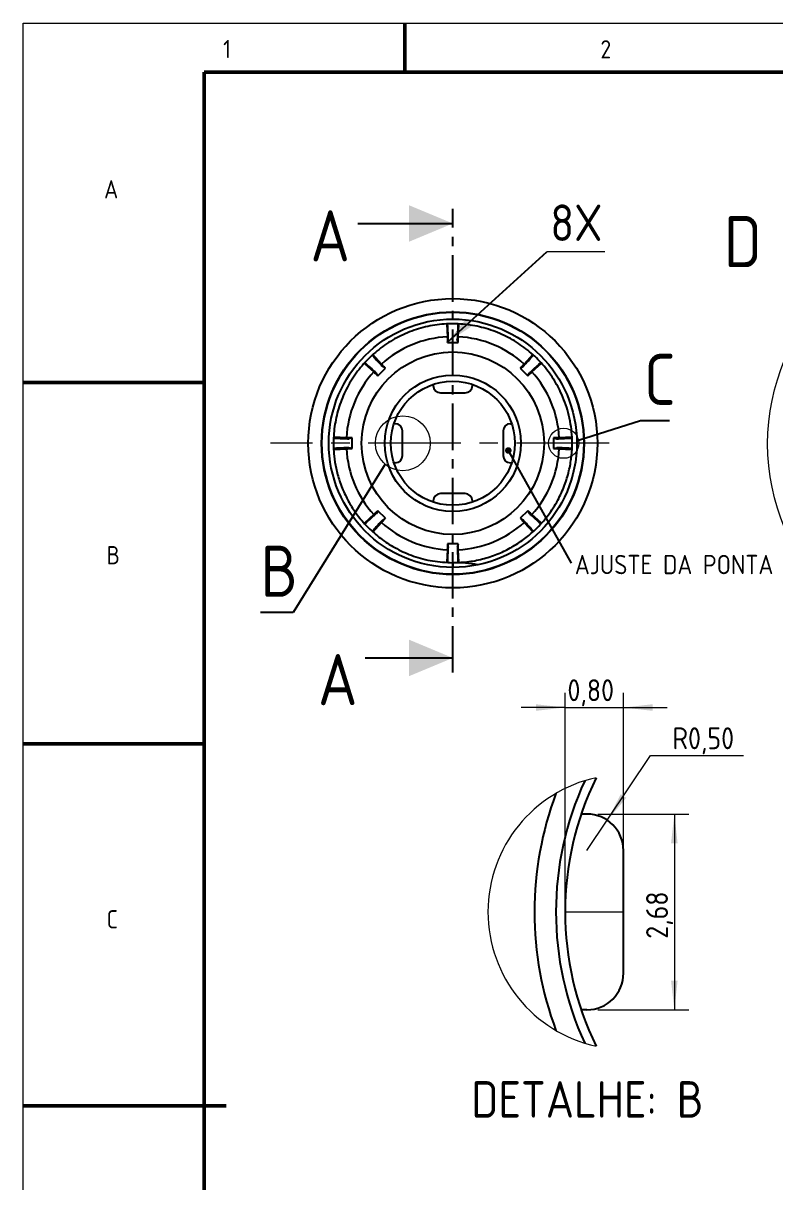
# Model space of a CAD drawing. Header units: millimetres. Extents: x 0 to 420, y 0 to 297.
# Drawn here: x 0.2 to 103.4, y 138 to 296.8 of the extents above; entities that cross this region are included whole.
import ezdxf

# ---------------------------------------------------------------- set-up
doc = ezdxf.new("R2010")
doc.units = ezdxf.units.MM
doc.linetypes.add('CENTER', pattern=[10.16, 6.35, -1.27, 1.27, -1.27])
doc.linetypes.add('CENTERX2', pattern=[20.32, 12.7, -2.54, 2.54, -2.54])
doc.styles.add('SLDTEXTSTYLE0', font='ISOCP', dxfattribs={"width": 0.96})
doc.dimstyles.new('SLDDIMSTYLE0', dxfattribs={"dimtxt": 0.18, "dimasz": 0.9, "dimexe": 0, "dimexo": 0.0625, "dimgap": 0, "dimtad": 0, "dimtih": 1, "dimtoh": 1, "dimdec": 0, "dimrnd": 1e-09, "dimzin": 0, "dimdsep": 46, "dimtxsty": 'Standard', "dimblk1": 'DOT', "dimblk2": 'DOT', "dimsah": 1, "dimcen": 0.09, "dimadec": 0, "dimazin": 0, "dimtfac": 0.9, "dimtdec": 0, "dimtofl": 0, "dimtmove": 0, "dimatfit": 3, "dimldrblk": 'DOT', "dimfxl": 0, "dimfrac": 2, "dimtolj": 1, "dimtzin": 0, "dimarcsym": 0})
doc.dimstyles.new('SLDDIMSTYLE1', dxfattribs={"dimtxt": 0.18, "dimasz": 4, "dimexe": 0, "dimexo": 0.0625, "dimgap": 0, "dimtad": 0, "dimtih": 1, "dimtoh": 1, "dimdec": 0, "dimrnd": 1e-09, "dimzin": 0, "dimdsep": 46, "dimtxsty": 'Standard', "dimsah": 1, "dimcen": 0.09, "dimadec": 0, "dimazin": 0, "dimtfac": 4, "dimtdec": 0, "dimtofl": 0, "dimtmove": 0, "dimatfit": 3, "dimfxl": 0, "dimfrac": 2, "dimtolj": 1, "dimtzin": 0, "dimarcsym": 0})
doc.dimstyles.new('SLDDIMSTYLE2', dxfattribs={"dimtxt": 0.18, "dimasz": 4, "dimexe": 0, "dimexo": 0.0625, "dimgap": 0, "dimtad": 0, "dimtih": 1, "dimtoh": 1, "dimdec": 0, "dimrnd": 1e-09, "dimzin": 0, "dimdsep": 46, "dimtxsty": 'Standard', "dimblk1": 'NONE', "dimblk2": 'NONE', "dimsah": 1, "dimcen": 0.09, "dimadec": 0, "dimazin": 0, "dimtfac": 4, "dimtdec": 0, "dimtofl": 0, "dimtmove": 0, "dimatfit": 3, "dimldrblk": 'NONE', "dimfxl": 0, "dimfrac": 2, "dimtolj": 1, "dimtzin": 0, "dimarcsym": 0})
doc.dimstyles.new('SLDDIMSTYLE20', dxfattribs={"dimtxt": 3, "dimasz": 4, "dimexe": 0, "dimexo": 0.0625, "dimgap": 0.75, "dimtad": 1, "dimlfac": 0.1, "dimrnd": 1e-09, "dimdsep": 46, "dimtxsty": 'SLDTEXTSTYLE0', "dimsah": 1, "dimcen": 0.09, "dimadec": 0, "dimazin": 2, "dimtfac": 1, "dimtmove": 0, "dimatfit": 0, "dimfxl": 0, "dimfrac": 2, "dimtolj": 1, "dimtzin": 12, "dimarcsym": 0})
doc.dimstyles.new('SLDDIMSTYLE21', dxfattribs={"dimtxt": 3, "dimasz": 4, "dimexe": 0, "dimexo": 0.0625, "dimgap": 0.75, "dimtad": 0, "dimtih": 1, "dimtoh": 1, "dimlfac": 0.1, "dimrnd": 1e-09, "dimdsep": 46, "dimtxsty": 'SLDTEXTSTYLE0', "dimsah": 1, "dimcen": 0, "dimadec": 0, "dimazin": 2, "dimtfac": 1, "dimtofl": 0, "dimtmove": 0, "dimatfit": 3, "dimfxl": 0, "dimfrac": 2, "dimtolj": 1, "dimtzin": 12, "dimarcsym": 0})
doc.dimstyles.new('SLDDIMSTYLE22', dxfattribs={"dimtxt": 3, "dimasz": 4, "dimexe": 0, "dimexo": 0.0625, "dimgap": 0.75, "dimtad": 1, "dimlfac": 0.1, "dimrnd": 1e-09, "dimzin": 12, "dimdsep": 46, "dimtxsty": 'SLDTEXTSTYLE0', "dimsah": 1, "dimcen": 0.09, "dimadec": 0, "dimazin": 3, "dimtfac": 1, "dimtofl": 0, "dimtmove": 0, "dimatfit": 3, "dimfxl": 0, "dimfrac": 2, "dimtolj": 1, "dimtzin": 12, "dimarcsym": 0})

# ---------------------------------------------------------------- blocks, each defined once
blk = doc.blocks.new('SW_NOTE_0')
at = {"color": 0, "linetype": 'Continuous', "lineweight": 0, "insert": (0.51, 1.14), "char_height": 2.6458, "attachment_point": 1, "style": 'SLDTEXTSTYLE0'}
blk.add_mtext('AJUSTE DA PONTA', dxfattribs=at)
blk = doc.blocks.new('_Dot')
at = {"color": 0, "linetype": 'ByBlock', "lineweight": -2}
blk.add_line((-0.5, 0), (-1, 0), dxfattribs=at)
at = {"color": 0, "linetype": 'ByBlock', "const_width": 0.5}
blk.add_lwpolyline([(-0.25, 0, 1), (0.25, 0, 1)], format="xyb", close=True, dxfattribs=at)
blk = doc.blocks.new('SW_NOTE_0_4')
at = {"color": 0, "linetype": 'Continuous', "lineweight": 0}
blk.add_line((7.95, 0), (0, 0), dxfattribs=at)
at = {"color": 0, "linetype": 'Continuous', "lineweight": 0, "insert": (0.47, 6.49), "char_height": 5, "attachment_point": 1, "style": 'SLDTEXTSTYLE0'}
blk.add_mtext('8X', dxfattribs=at)
blk = doc.blocks.new('_None')
blk = doc.blocks.new('_D_46')
at = {"color": 7, "linetype": 'Continuous', "lineweight": 0}
for p, q in [((74.47, 176.56), (74.47, 205.06)), ((82.47, 176.56), (82.47, 205.06)), ((74.47, 203.06), (68.47, 203.06)), ((74.47, 203.06), (82.47, 203.06)), ((82.47, 203.06), (88.47, 203.06))]:
    blk.add_line(p, q, dxfattribs=at)
at = {"color": 7, "linetype": 'Continuous', "lineweight": 18}
for points in [[(74.47, 203.06), (70.47, 203.51), (70.47, 202.61)], [(82.47, 203.06), (86.47, 202.61), (86.47, 203.51)]]:
    blk.add_solid(points, dxfattribs=at)
at = {"color": 7, "linetype": 'Continuous', "lineweight": 18, "insert": (74.8, 206.93), "char_height": 3, "attachment_point": 1, "style": 'SLDTEXTSTYLE0'}
blk.add_mtext('0,80', dxfattribs=at)
blk = doc.blocks.new('_D_47')
at = {"color": 7, "linetype": 'Continuous', "lineweight": 0}
for p, q in [((80.26, 187.62), (86.19, 196.48)), ((86.19, 196.48), (98.94, 196.48)), ((77.47, 183.46), (80.26, 187.62))]:
    blk.add_line(p, q, dxfattribs=at)
at = {"color": 7, "linetype": 'Continuous', "lineweight": 18}
blk.add_solid([(80.26, 187.62), (82.86, 190.69), (82.11, 191.19)], dxfattribs=at)
at = {"color": 7, "linetype": 'Continuous', "lineweight": 18, "insert": (89.19, 200.35), "char_height": 3, "attachment_point": 1, "style": 'SLDTEXTSTYLE0'}
blk.add_mtext('R0,50', dxfattribs=at)
blk = doc.blocks.new('_D_48')
at = {"color": 7, "linetype": 'Continuous', "lineweight": 0}
for p, q in [((78.97, 188.46), (91.45, 188.46)), ((89.45, 188.46), (89.45, 161.66)), ((78.97, 161.66), (91.45, 161.66))]:
    blk.add_line(p, q, dxfattribs=at)
at = {"color": 7, "linetype": 'Continuous', "lineweight": 18}
for points in [[(89.45, 188.46), (89, 184.46), (89.9, 184.46)], [(89.45, 161.66), (89.9, 165.66), (89, 165.66)]]:
    blk.add_solid(points, dxfattribs=at)
at = {"color": 7, "linetype": 'Continuous', "lineweight": 18, "insert": (85.58, 171.39), "char_height": 3, "attachment_point": 1, "rotation": 90, "style": 'SLDTEXTSTYLE0'}
blk.add_mtext('2,68', dxfattribs=at)

msp = doc.modelspace()

# ---------------------------------------------------------------- linework, layer by layer
at = {"color": 7, "linetype": 'Continuous', "lineweight": 18}
for p, q in [((0.2, 0.2), (0.2, 296.8)), ((0.2, 296.8), (419.8, 296.8))]:
    msp.add_line(p, q, dxfattribs=at)
at = {"color": 7, "linetype": 'Continuous', "lineweight": 50}
for p, q in [((52.5, 290.1), (52.5, 296.8)), ((413, 290.1), (25, 290.1)), ((25, 290.1), (25, 7.1)), ((25, 247.6), (0.2, 247.6)), ((0.2, 198.1), (25, 198.1)), ((0.2, 148.5), (28, 148.5))]:
    msp.add_line(p, q, dxfattribs=at)
at = {"color": 7, "linetype": 'CENTER', "lineweight": 25}
msp.add_line((59.08824, 207.85427), (59.08824, 271.36443), dxfattribs=at)
at = {"color": 7, "linetype": 'Continuous', "lineweight": 25}
for p, q in [((46.06718, 269.36443), (59.08824, 269.36443)), ((58.24914, 255.5532), (58.33876, 253.84303)), ((59.83772, 253.84303), (59.92945, 255.59345)), ((58.35875, 253.24326), (58.36824, 253.06228)), ((58.36824, 253.06228), (58.47084, 253.52864)), ((58.36824, 253.06228), (59.80824, 253.06228)), ((59.80824, 253.06228), (59.70564, 253.52864)), ((59.80824, 253.06228), (59.81772, 253.24326)), ((49.30805, 250.10238), (48.13934, 251.40037)), ((70.01651, 251.37746), (68.86843, 250.10238)), ((46.97778, 250.1863), (48.24813, 249.04246)), ((48.82105, 248.51123), (49.83928, 249.52947)), ((49.83928, 249.52947), (49.43696, 249.78669)), ((49.83928, 249.52947), (49.71802, 249.66415)), ((68.3372, 249.52947), (68.73952, 249.78669)), ((68.45846, 249.66415), (68.3372, 249.52947)), ((68.3372, 249.52947), (69.35543, 248.51123)), ((69.92835, 249.04246), (71.23249, 250.21672)), ((48.82105, 248.51123), (48.56383, 248.91355)), ((48.68637, 248.6325), (48.82105, 248.51123)), ((69.35543, 248.51123), (69.61265, 248.91355)), ((69.35543, 248.51123), (69.49011, 248.6325)), ((56.40824, 247.16228), (56.40824, 247.32873)), ((61.76824, 247.16228), (61.76824, 247.32873)), ((57.40824, 246.16228), (60.76824, 246.16228)), ((51.18824, 241.94228), (51.02179, 241.94228)), ((66.98824, 241.94228), (67.15469, 241.94228)), ((44.50749, 240.01175), (42.7589, 240.10339)), ((45.28824, 239.98228), (44.82187, 239.87968)), ((45.28824, 239.98228), (45.10726, 239.99176)), ((45.28824, 238.54228), (45.28824, 239.98228)), ((52.18824, 237.58228), (52.18824, 240.94228)), ((65.98824, 240.94228), (65.98824, 237.58228)), ((73.06922, 239.99176), (72.88824, 239.98228)), ((72.88824, 239.98228), (73.35461, 239.87968)), ((72.88824, 239.98228), (72.88824, 238.54228)), ((75.41259, 240.10313), (73.66899, 240.01175)), ((42.79421, 238.42301), (44.50749, 238.5128)), ((45.28824, 238.54228), (44.82187, 238.64488)), ((45.10726, 238.53279), (45.28824, 238.54228)), ((72.88824, 238.54228), (73.35461, 238.64488)), ((72.88824, 238.54228), (73.06922, 238.53279)), ((73.66899, 238.5128), (75.40815, 238.42165)), ((51.18824, 236.58228), (51.02179, 236.58228)), ((66.98824, 236.58228), (67.15469, 236.58228)), ((60.76824, 232.36228), (57.40824, 232.36228)), ((56.40824, 231.36228), (56.40824, 231.19583)), ((61.76824, 231.36228), (61.76824, 231.19583)), ((48.24813, 229.48209), (46.96442, 228.32623)), ((48.82105, 230.01332), (48.56383, 229.611)), ((48.82105, 230.01332), (48.68637, 229.89205)), ((49.83928, 228.99509), (48.82105, 230.01332)), ((49.83928, 228.99509), (49.43696, 228.73786)), ((49.71802, 228.86041), (49.83928, 228.99509)), ((69.35543, 230.01332), (68.3372, 228.99509)), ((68.3372, 228.99509), (68.45846, 228.86041)), ((68.3372, 228.99509), (68.73952, 228.73786)), ((69.49011, 229.89205), (69.35543, 230.01332)), ((69.35543, 230.01332), (69.61265, 229.611)), ((71.1979, 228.33898), (69.92835, 229.48209)), ((48.14896, 227.13487), (49.30805, 228.42217)), ((68.86843, 228.42217), (70.0402, 227.12078)), ((58.33876, 224.68153), (58.24929, 222.97424)), ((58.36824, 225.46228), (58.35875, 225.28129)), ((58.36824, 225.46228), (58.47084, 224.99591)), ((59.80824, 225.46228), (58.36824, 225.46228)), ((59.80824, 225.46228), (59.70564, 224.99591)), ((59.81772, 225.28129), (59.80824, 225.46228)), ((59.92799, 222.95903), (59.83772, 224.68153)), ((59.08824, 222.90228), (59.08824, 222.26228)), ((47.08824, 209.85427), (59.08824, 209.85427)), ((77.47359, 188.4634), (76.64134, 188.4634)), ((82.47359, 166.6634), (82.47359, 183.4634)), ((77.47359, 161.6634), (76.64134, 161.6634))]:
    msp.add_line(p, q, dxfattribs=at)
at = {"color": 7, "linetype": 'CENTERX2', "lineweight": 18}
for p, q in [((80.51025, 239.26228), (34.07954, 239.26228)), ((74.47359, 175.0634), (82.47359, 175.0634))]:
    msp.add_line(p, q, dxfattribs=at)
at = {"color": 7, "linetype": 'Continuous', "lineweight": 18}
for centre, radius in [((131.79781, 239.18031), 29.55726), ((52.23619, 239.2623), 3.76113), ((74.28485, 239.26228), 2.06562)]:
    msp.add_circle(centre, radius, dxfattribs=at)
at = {"color": 7, "linetype": 'Continuous', "lineweight": 25}
for radius in [19.81, 17.99241, 17.94, 17, 12.5, 9.33691, 8.5]:
    msp.add_circle((59.08824, 239.26228), radius, dxfattribs=at)
for centre, radius, start, end in [((59.08824, 239.26228), 14.6, 92.9425144, 132.0574856), ((59.08824, 239.26228), 14.6, 47.9425144, 87.0574856), ((59.08824, 239.26228), 14.6, 137.9425144, 177.0574856), ((59.08824, 239.26228), 14.6, 2.9425144, 42.0574856), ((57.40824, 247.16228), 1, 180, 270), ((60.76824, 247.16228), 1, 270, 0), ((51.18824, 240.94228), 1, 0, 90), ((66.98824, 240.94228), 1, 90, 180), ((59.08824, 239.26228), 14.6, 182.9425144, 222.0574856), ((59.08824, 239.26228), 14.6, 317.9425144, 357.0574856), ((51.18824, 237.58228), 1, 270, 360), ((66.98824, 237.58228), 1, 180, 270), ((57.40824, 231.36228), 1, 90, 180), ((60.76824, 231.36228), 1, 0, 90), ((59.08824, 239.26228), 14.6, 227.9425144, 267.0574856), ((59.08824, 239.26228), 14.6, 272.9425144, 312.0574856), ((59.08824, 202.55953), 20.34275, 80.3156509, 90), ((116.0779, 175.06339), 42.85588, 155.2077363, 204.7919222), ((116.15502, 175.0634), 41.68143, 153.8307866, 206.1689013), ((116.51963, 175.09089), 46.23059, 159.4763855, 180.034064), ((77.47359, 183.4634), 5, 0.0000132, 89.9999734), ((116.0532, 174.95165), 45.7643, 179.8600906, 200.6292368), ((77.47359, 166.6634), 5, 270.0000266, 359.9999868)]:
    msp.add_arc(centre, radius, start, end, dxfattribs=at)
at = {"color": 7, "linetype": 'Continuous', "lineweight": 18}
msp.add_arc((82.71335, 175.06349), 18.80563, 102.1785952, 257.8210927, dxfattribs=at)
at = {"color": 7, "linetype": 'Continuous', "lineweight": 25}
for points, knots in [([(59.08824, 222.90228), (58.15498, 222.94834), (56.32721, 223.03857), (53.73325, 223.73521), (51.41806, 224.74186), (49.41647, 226.00227), (47.725, 227.42777), (46.32805, 228.95853), (45.2114, 230.53142), (44.27502, 232.22832), (43.55694, 233.99655), (43.0676, 235.79772), (42.75224, 237.76659), (42.68047, 239.99087), (42.98297, 242.48385), (43.66886, 244.92254), (44.7358, 247.25532), (46.17405, 249.41837), (47.93963, 251.3286), (49.97863, 252.93301), (52.24669, 254.19901), (54.69784, 255.09422), (57.25313, 255.5877), (59.84678, 255.67265), (62.42507, 255.34896), (64.93122, 254.61762), (67.27886, 253.50273), (69.3938, 252.0526), (71.22362, 250.32776), (72.73376, 248.39465), (73.78078, 246.54697), (74.47334, 244.89262), (74.93518, 243.42415), (75.24919, 241.95288), (75.43041, 240.42085), (75.47129, 238.82529), (75.33506, 237.06431), (74.9709, 235.17203), (74.32655, 233.17742), (73.3458, 231.12298), (71.9757, 229.07718), (70.40451, 227.37664), (68.76668, 226.02829), (67.16152, 224.98861), (65.36556, 224.10751), (63.39231, 223.43428), (61.27977, 222.98765), (59.82431, 222.93095), (59.08824, 222.90228)], [0, 0, 0, 0, 0.027225698, 0.053321019, 0.077915007, 0.100748975, 0.122150635, 0.142338289, 0.161119331, 0.178364611, 0.198845672, 0.216702715, 0.232766315, 0.257000145, 0.281442893, 0.305836822, 0.330703928, 0.356066645, 0.381391402, 0.40636503, 0.43153871, 0.456946172, 0.482266299, 0.507237899, 0.532432645, 0.557851626, 0.583172966, 0.608027286, 0.63244735, 0.656335067, 0.679416921, 0.694251791, 0.708651592, 0.724317872, 0.738121283, 0.753660163, 0.770865143, 0.78961355, 0.809816964, 0.83192452, 0.855895624, 0.881471756, 0.89924548, 0.917741351, 0.93720756, 0.9575204, 0.978516944, 1, 1, 1, 1]), ([(58.47084, 253.52864), (58.46987, 253.56285), (58.46791, 253.63247), (58.44185, 254.17545), (58.41004, 254.81871), (58.38174, 255.37679), (58.37259, 255.55724)], [0, 0, 0, 0, 0.284972018, 0.579922583, 0.864173217, 1, 1, 1, 1]), ([(59.80624, 255.6042), (59.79826, 255.44698), (59.77202, 254.9296), (59.74116, 254.30845), (59.71467, 253.76114), (59.70555, 253.55251), (59.70562, 253.53365), (59.70564, 253.52864)], [0, 0, 0, 0, 0.115808746, 0.381088489, 0.638921411, 0.904271911, 1, 1, 1, 1]), ([(58.32817, 253.84248), (58.32795, 253.84247), (58.33115, 253.77744), (58.34244, 253.55617), (58.35056, 253.39963), (58.35875, 253.24326)], [0, 0, 0, 0, 0.5, 0.5, 1, 1, 1, 1]), ([(59.81772, 253.24326), (59.82598, 253.40076), (59.83403, 253.55612), (59.84534, 253.77762), (59.84853, 253.84247), (59.84831, 253.84248)], [0, 0, 0, 0, 0.5, 0.5, 1, 1, 1, 1]), ([(48.04199, 251.32377), (48.14699, 251.20755), (48.49372, 250.82377), (48.91065, 250.36324), (49.27896, 249.95747), (49.42002, 249.8035), (49.43341, 249.79021), (49.43696, 249.78669)], [0, 0, 0, 0, 0.115296683, 0.380730058, 0.638712299, 0.904216472, 1, 1, 1, 1]), ([(68.73952, 249.78669), (68.76303, 249.81157), (68.81087, 249.86219), (69.17635, 250.26451), (69.60927, 250.74249), (69.9846, 251.15791), (70.10641, 251.29273)], [0, 0, 0, 0, 0.28475971, 0.579490532, 0.863529395, 1, 1, 1, 1]), ([(48.56383, 248.91355), (48.53896, 248.93706), (48.48834, 248.98489), (48.08594, 249.35044), (47.60909, 249.78235), (47.19508, 250.1564), (47.06161, 250.27699)], [0, 0, 0, 0, 0.2851404705, 0.5802653864, 0.8646840468, 1, 1, 1, 1]), ([(49.71802, 249.66415), (49.61248, 249.78135), (49.50832, 249.8969), (49.35969, 250.06152), (49.31609, 250.10963), (49.31593, 250.10949)], [0, 0, 0, 0, 0.5, 0.5, 1, 1, 1, 1]), ([(68.86055, 250.10949), (68.86039, 250.10963), (68.81667, 250.06139), (68.66819, 249.89694), (68.56324, 249.78051), (68.45846, 249.66415)], [0, 0, 0, 0, 0.5, 0.5, 1, 1, 1, 1]), ([(71.15015, 250.3089), (71.03378, 250.20377), (70.64985, 249.85691), (70.1892, 249.43986), (69.78343, 249.07156), (69.62947, 248.9305), (69.61617, 248.91711), (69.61265, 248.91355)], [0, 0, 0, 0, 0.1154224937, 0.380818122, 0.6387636762, 0.9042300928, 1, 1, 1, 1]), ([(48.24103, 249.03458), (48.24088, 249.03442), (48.28912, 248.9907), (48.45357, 248.84223), (48.57001, 248.73727), (48.68637, 248.6325)], [0, 0, 0, 0, 0.5, 0.5, 1, 1, 1, 1]), ([(69.49011, 248.6325), (69.60732, 248.73803), (69.72287, 248.84219), (69.88748, 248.99082), (69.93559, 249.03442), (69.93545, 249.03458)], [0, 0, 0, 0, 0.5, 0.5, 1, 1, 1, 1]), ([(42.74404, 239.98039), (42.90206, 239.97238), (43.42027, 239.94609), (44.04209, 239.9152), (44.58937, 239.88871), (44.798, 239.87959), (44.81687, 239.87966), (44.82187, 239.87968)], [0, 0, 0, 0, 0.1163170029, 0.3814442558, 0.6391289684, 0.904326938, 1, 1, 1, 1]), ([(45.10726, 239.99176), (44.94976, 240.00002), (44.7944, 240.00807), (44.5729, 240.01938), (44.50805, 240.02256), (44.50804, 240.02235)], [0, 0, 0, 0, 0.5, 0.5, 1, 1, 1, 1]), ([(73.66844, 240.02235), (73.66843, 240.02256), (73.6034, 240.01937), (73.38213, 240.00807), (73.22559, 239.99996), (73.06922, 239.99176)], [0, 0, 0, 0, 0.5, 0.5, 1, 1, 1, 1]), ([(73.35461, 239.87968), (73.38886, 239.88064), (73.45855, 239.88262), (74.00092, 239.90863), (74.6537, 239.94093), (75.2238, 239.96984), (75.41575, 239.97957)], [0, 0, 0, 0, 0.282581078, 0.575056982, 0.856922728, 1, 1, 1, 1]), ([(44.82187, 238.64488), (44.78766, 238.64391), (44.71803, 238.64194), (44.17511, 238.61589), (43.53096, 238.58403), (42.97176, 238.55568), (42.79024, 238.54648)], [0, 0, 0, 0, 0.284747249, 0.579465175, 0.86349161, 1, 1, 1, 1]), ([(44.50804, 238.50221), (44.50805, 238.50199), (44.57307, 238.50519), (44.79435, 238.51648), (44.95089, 238.5246), (45.10726, 238.53279)], [0, 0, 0, 0, 0.5, 0.5, 1, 1, 1, 1]), ([(73.06922, 238.53279), (73.22672, 238.52454), (73.38208, 238.51648), (73.60358, 238.50518), (73.66843, 238.50199), (73.66844, 238.50221)], [0, 0, 0, 0, 0.5, 0.5, 1, 1, 1, 1]), ([(75.41768, 238.54491), (75.26482, 238.55266), (74.75199, 238.57867), (74.13459, 238.60934), (73.58705, 238.63584), (73.37848, 238.64497), (73.35961, 238.6449), (73.35461, 238.64488)], [0, 0, 0, 0, 0.1130103655, 0.3791296933, 0.6377786316, 0.9039689407, 1, 1, 1, 1]), ([(47.04771, 228.23497), (47.15661, 228.33335), (47.53274, 228.67317), (47.98698, 229.08443), (48.39313, 229.45307), (48.54701, 229.59405), (48.5603, 229.60745), (48.56383, 229.611)], [0, 0, 0, 0, 0.108936945, 0.376278402, 0.636115162, 0.903527927, 1, 1, 1, 1]), ([(49.43696, 228.73786), (49.41343, 228.71297), (49.36555, 228.6623), (49.00036, 228.2603), (48.56287, 227.77728), (48.18178, 227.35547), (48.05445, 227.21454)], [0, 0, 0, 0, 0.2830490525, 0.5760093175, 0.8583418541, 1, 1, 1, 1]), ([(48.68637, 229.89205), (48.56916, 229.78652), (48.45361, 229.68236), (48.28899, 229.53373), (48.24088, 229.49013), (48.24103, 229.48997)], [0, 0, 0, 0, 0.5, 0.5, 1, 1, 1, 1]), ([(49.31593, 228.41507), (49.31609, 228.41492), (49.35981, 228.46316), (49.50829, 228.62761), (49.61324, 228.74404), (49.71802, 228.86041)], [0, 0, 0, 0, 0.5, 0.5, 1, 1, 1, 1]), ([(68.45846, 228.86041), (68.564, 228.7432), (68.66816, 228.62765), (68.81678, 228.46303), (68.86039, 228.41492), (68.86055, 228.41507)], [0, 0, 0, 0, 0.5, 0.5, 1, 1, 1, 1]), ([(70.13572, 227.19942), (70.03029, 227.31612), (69.68311, 227.7004), (69.26581, 228.16133), (68.89752, 228.56708), (68.75646, 228.72105), (68.74307, 228.73434), (68.73952, 228.73786)], [0, 0, 0, 0, 0.115708561, 0.381018362, 0.638880498, 0.904261064, 1, 1, 1, 1]), ([(69.93545, 229.48997), (69.93559, 229.49013), (69.88735, 229.53385), (69.7229, 229.68233), (69.60647, 229.78728), (69.49011, 229.89205)], [0, 0, 0, 0, 0.5, 0.5, 1, 1, 1, 1]), ([(69.61265, 229.611), (69.63752, 229.58749), (69.68813, 229.53966), (70.09055, 229.1741), (70.56717, 228.7424), (70.98089, 228.3686), (71.11409, 228.24826)], [0, 0, 0, 0, 0.285218364, 0.580423902, 0.864920259, 1, 1, 1, 1]), ([(58.35875, 225.28129), (58.3505, 225.12379), (58.34245, 224.96844), (58.33114, 224.74694), (58.32795, 224.68209), (58.32817, 224.68207)], [0, 0, 0, 0, 0.5, 0.5, 1, 1, 1, 1]), ([(58.37243, 222.96367), (58.37964, 223.10577), (58.40508, 223.60734), (58.43528, 224.21549), (58.46181, 224.76359), (58.47093, 224.97203), (58.47086, 224.9909), (58.47084, 224.99591)], [0, 0, 0, 0, 0.106017808, 0.37423508, 0.63492307, 0.903211883, 1, 1, 1, 1]), ([(59.70564, 224.99591), (59.70661, 224.96168), (59.70857, 224.89202), (59.73461, 224.34936), (59.76667, 223.70124), (59.79528, 223.13702), (59.80473, 222.9507)], [0, 0, 0, 0, 0.2837471233, 0.5774299028, 0.8604587432, 1, 1, 1, 1]), ([(59.84831, 224.68207), (59.84853, 224.68209), (59.84533, 224.74711), (59.83403, 224.96839), (59.82592, 225.12493), (59.81772, 225.28129)], [0, 0, 0, 0, 0.5, 0.5, 1, 1, 1, 1])]:
    msp.add_open_spline(points, degree=3, knots=knots, dxfattribs=at)
for points in [[(59.08824, 269.36443), (53.08824, 271.86443), (53.08824, 266.86443)], [(59.08824, 209.85427), (53.08824, 212.35427), (53.08824, 207.35427)]]:
    msp.add_solid(points, dxfattribs=at)

# ---------------------------------------------------------------- block references
at = {"color": 7, "linetype": 'Continuous', "lineweight": 0}
for name, p in [('SW_NOTE_0_4', (71.98778, 265.47774)), ('SW_NOTE_0', (75.3012, 222.82829))]:
    msp.add_blockref(name, p, dxfattribs=at)

# ---------------------------------------------------------------- texts
at = {"color": 7, "linetype": 'Continuous', "lineweight": 0, "attachment_point": 1, "style": 'SLDTEXTSTYLE0'}
for s, insert, char_height in [('1', (27.60742, 294.51512), 2.5), ('2', (79.31771, 294.471), 2.5), ('A', (11.28977, 275.30496), 2.5), ('B', (11.6238, 225.17797), 2.5), ('C', (11.63093, 175.31094), 2.5), ('DETALHE: B', (61.62516, 151.88665), 5)]:
    msp.add_mtext(s, dxfattribs=dict(at, insert=insert, char_height=char_height))
at = {"color": 7, "linetype": 'Continuous', "char_height": 7, "attachment_point": 1, "style": 'SLDTEXTSTYLE0'}
for insert in [(39.56873, 271.18225), (40.60138, 210.38493)]:
    msp.add_mtext('A', dxfattribs=dict(at, insert=insert))
at = {"color": 7, "linetype": 'Continuous', "lineweight": 18, "char_height": 7, "attachment_point": 1, "style": 'SLDTEXTSTYLE0'}
for s, insert in [('D', (96.24374, 270.38582)), ('C', (85.29288, 251.50582)), ('B', (32.72739, 225.23806))]:
    msp.add_mtext(s, dxfattribs=dict(at, insert=insert))

# ---------------------------------------------------------------- dimensions: what is measured, and where the dimension line sits
at = {"color": 7, "linetype": 'Continuous', "lineweight": 18}
dim = msp.add_linear_dim(base=(82.47359, 203.06236), p1=(74.47359, 175.0634), p2=(82.47359, 175.0634), dimstyle='SLDDIMSTYLE20', dxfattribs=at)
dim.commit()
dim.dimension.update_dxf_attribs({"geometry": '_D_46', "text_midpoint": (78.47359, 203.06236), "dimtype": 160})
dim = msp.add_radius_dim(center=(77.47359, 183.4634), mpoint=(80.25626, 187.61752), dimstyle='SLDDIMSTYLE21', dxfattribs=at)
dim.commit()
dim.dimension.update_dxf_attribs({"geometry": '_D_47', "text_midpoint": (94.06807, 198.62405), "dimtype": 164})
dim = msp.add_linear_dim(base=(89.45097, 161.6634), p1=(77.47359, 188.4634), p2=(77.47359, 161.6634), angle=90, dimstyle='SLDDIMSTYLE22', dxfattribs=at)
dim.commit()
dim.dimension.update_dxf_attribs({"geometry": '_D_48', "text_midpoint": (89.45097, 175.0634), "dimtype": 160})

# ---------------------------------------------------------------- leaders
at = {"color": 7, "linetype": 'Continuous', "lineweight": 0}
for points, dimstyle in [([(58.38652, 253.14539), (71.98778, 265.47774)], 'SLDDIMSTYLE1'), ([(66.69442, 238.27201), (75.3012, 222.82829)], 'SLDDIMSTYLE0')]:
    msp.add_leader(points, dimstyle=dimstyle, dxfattribs=at)
at = {"color": 7, "linetype": 'Continuous', "lineweight": 18, "has_arrowhead": 0}
for points in [[(76.30489, 239.69384), (84.79288, 242.36066), (88.78769, 242.36066)], [(49.81368, 236.38523), (37.22194, 216.09291), (32.72739, 216.09291)]]:
    msp.add_leader(points, dimstyle='SLDDIMSTYLE2', dxfattribs=at)

doc.saveas('drawing.dxf')
